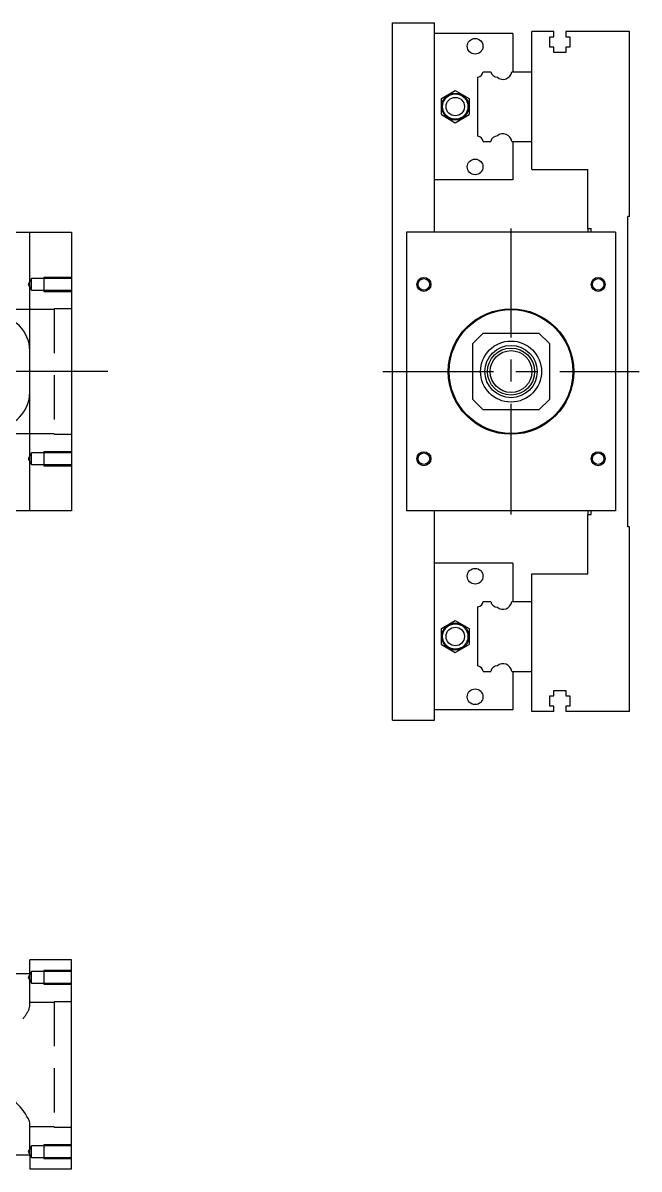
# Model space of a CAD drawing. Extents: x -20 to 1041, y -281 to 102.
# Drawn here: x 864 to 1040.9, y -228.8 to 100 of the extents above; entities that cross this region are included whole.
import ezdxf

# ---------------------------------------------------------------- set-up
doc = ezdxf.new("R2010")
doc.units = 0
doc.linetypes.add('CENTER', pattern=[50.8, 31.75, -6.35, 6.35, -6.35])
doc.linetypes.add('DASHED', pattern=[19.05, 12.7, -6.35])
doc.layers.get('0').update_dxf_attribs({"linetype": 'CONTINUOUS'})
doc.layers.add('CENTER', color=1, linetype='CENTER')

msp = doc.modelspace()

# ---------------------------------------------------------------- linework, layer by layer
at = {"color": 7, "linetype": 'CONTINUOUS'}
for p, q in [((970.13, -100), (970.13, 100)), ((970.13, 100), (982.13, 100)), ((982.13, 40), (982.13, 100)), ((1004.63, 97), (982.13, 97)), ((1004.63, 97), (1004.63, 86)), ((1010.13, 86), (1010.13, 97.5)), ((1016.43, 97.5), (1010.13, 97.5)), ((1015.28, 96), (1016.43, 96)), ((1015.28, 93), (1015.28, 96)), ((1016.43, 96), (1016.43, 97.5)), ((1019.83, 97.5), (1019.83, 96)), ((1038.13, 97.5), (1019.83, 97.5)), ((1019.83, 96), (1020.98, 96)), ((1020.98, 96), (1020.98, 93)), ((1038.13, 44.5), (1038.13, 97.5)), ((1016.43, 93), (1015.28, 93)), ((1016.43, 91.5), (1016.43, 93)), ((1019.83, 93), (1019.83, 91.5)), ((1020.98, 93), (1019.83, 93)), ((1019.83, 91.5), (1016.43, 91.5)), ((996.169608, 86), (998.290392, 86)), ((1004.311934, 86), (1010.13, 86)), ((1010.13, 66), (1010.13, 86)), ((1010.13, 66), (1010.13, 86)), ((994.63, 67.539608), (994.63, 84.460392)), ((984.130002, 78.309401), (988.130002, 80.618802)), ((988.130002, 80.618802), (992.130002, 78.309401)), ((984.130002, 73.690599), (984.130002, 78.309401)), ((992.130002, 78.309401), (992.130002, 73.690599)), ((984.130002, 73.690599), (988.130002, 71.381198)), ((988.130002, 71.381198), (992.130002, 73.690599)), ((996.169608, 66), (998.290392, 66)), ((1004.311934, 66), (1010.13, 66)), ((1004.63, 66), (1004.63, 55)), ((1010.13, 58), (1010.13, 66)), ((1010.13, 58), (1026.13, 58)), ((1026.13, 41), (1026.13, 58)), ((1004.63, 55), (982.13, 55)), ((1037.63, -44.5), (1037.63, 44.5)), ((1038.13, 44.5), (1037.63, 44.5)), ((830, 40), (866, 40)), ((866, -40), (866, 40)), ((866, 40), (878, 40)), ((878, 40), (878, -40)), ((974.13, 40), (974.13, -40)), ((1034.13, 40), (974.13, 40)), ((1026.13, 41), (1027.13, 41)), ((1026.13, 41), (1026.13, 40)), ((1027.13, 40), (1027.13, 41)), ((1034.13, 40), (1034.13, -40)), ((996.13, 11), (993.13, 8)), ((996.13, 11), (1012.13, 11)), ((1015.13, 8), (1012.13, 11)), ((993.13, -8), (993.13, 8)), ((1015.13, 8), (1015.13, -8)), ((993.13, -8), (996.13, -11)), ((1012.13, -11), (1015.13, -8)), ((1012.13, -11), (996.13, -11)), ((866, -40), (830, -40)), ((878, -40), (866, -40)), ((1034.13, -40), (974.13, -40)), ((982.13, -100), (982.13, -40)), ((1026.13, -40), (1026.13, -41)), ((1026.13, -41), (1027.13, -41)), ((1026.13, -58), (1026.13, -41)), ((1027.13, -41), (1027.13, -40)), ((1038.13, -44.5), (1037.63, -44.5)), ((1038.13, -97.5), (1038.13, -44.5)), ((1004.63, -55), (982.13, -55)), ((1004.63, -55), (1004.63, -66)), ((1010.13, -66), (1010.13, -58)), ((1010.13, -58), (1026.13, -58)), ((994.63, -84.460392), (994.63, -67.539608)), ((996.169608, -66), (998.290392, -66)), ((1004.311934, -66), (1010.13, -66)), ((1010.13, -86), (1010.13, -66)), ((1010.13, -86), (1010.13, -66)), ((984.130002, -73.690599), (988.130002, -71.381198)), ((988.130002, -71.381198), (992.130002, -73.690599)), ((984.130002, -78.309401), (984.130002, -73.690599)), ((992.130002, -73.690599), (992.130002, -78.309401)), ((984.130002, -78.309401), (988.130002, -80.618802)), ((988.130002, -80.618802), (992.130002, -78.309401)), ((996.169608, -86), (998.290392, -86)), ((1004.311934, -86), (1010.13, -86)), ((1004.63, -86), (1004.63, -97)), ((1010.13, -97.5), (1010.13, -86)), ((1016.43, -91.5), (1019.83, -91.5)), ((1016.43, -93), (1016.43, -91.5)), ((1019.83, -91.5), (1019.83, -93)), ((1015.28, -93), (1016.43, -93)), ((1015.28, -96), (1015.28, -93)), ((1019.83, -93), (1020.98, -93)), ((1020.98, -93), (1020.98, -96)), ((1004.63, -97), (982.13, -97)), ((1016.43, -97.5), (1010.13, -97.5)), ((1016.43, -96), (1015.28, -96)), ((1016.43, -97.5), (1016.43, -96)), ((1019.83, -96), (1019.83, -97.5)), ((1020.98, -96), (1019.83, -96)), ((1038.13, -97.5), (1019.83, -97.5)), ((970.13, -100), (982.13, -100)), ((866, -172.77), (866, -168.77)), ((878, -168.77), (866, -168.77)), ((878, -228.77), (878, -168.77)), ((866, -172.77), (830, -172.77)), ((866, -224.77), (830, -224.77)), ((866, -224.77), (866, -228.77)), ((878, -228.77), (866, -228.77))]:
    msp.add_line(p, q, dxfattribs=at)
at = {"color": 3, "linetype": 'DASHED'}
for p, q in [((866.5, 26.65), (865.547372, 25)), ((866.5, 23.35), (866.5, 26.65)), ((870, 26.65), (866.5, 26.65)), ((870, 26.999994), (870, 23.000006)), ((878, 26.999994), (870, 26.999994)), ((878, 26.65), (870, 26.65)), ((865.547372, 25), (866.5, 23.35)), ((866.5, 23.35), (870, 23.35)), ((870, 23.35), (878, 23.35)), ((870, 23.000006), (878, 23.000006)), ((873, 17.75), (804, 17.75)), ((873, 18), (873, -18)), ((878, 18), (873, 18)), ((804, -17.75), (873, -17.75)), ((873, -18), (878, -18)), ((870, -23.000006), (870, -26.999994)), ((878, -23.000006), (870, -23.000006)), ((866.5, -23.35), (865.547372, -25)), ((865.547372, -25), (866.5, -26.65)), ((866.5, -26.65), (866.5, -23.35)), ((870, -23.35), (866.5, -23.35)), ((878, -23.35), (870, -23.35)), ((866.5, -26.65), (870, -26.65)), ((870, -26.65), (878, -26.65)), ((870, -26.999994), (878, -26.999994)), ((866.5, -172.12), (865.547372, -173.77)), ((865.547372, -173.77), (866.5, -175.42)), ((866, -182.064836), (866, -172.77)), ((866.5, -175.42), (866.5, -172.12)), ((870, -172.12), (866.5, -172.12)), ((870, -171.770006), (870, -175.769994)), ((878, -171.770006), (870, -171.770006)), ((878, -172.12), (870, -172.12)), ((866.5, -175.42), (870, -175.42)), ((870, -175.42), (878, -175.42)), ((870, -175.769994), (878, -175.769994)), ((873, -180.77), (873, -216.77)), ((878, -180.77), (873, -180.77)), ((865.88061, -182.701352), (865.97186, -182.353354)), ((865.97186, -182.353354), (866, -182.064836)), ((873, -181.02), (866, -181.02)), ((866, -215.475164), (865.96376, -215.145044)), ((866, -224.77), (866, -215.475164)), ((866, -216.52), (873, -216.52)), ((873, -216.77), (878, -216.77)), ((866.5, -222.12), (865.547372, -223.77)), ((866.5, -225.42), (866.5, -222.12)), ((870, -222.12), (866.5, -222.12)), ((870, -221.770006), (870, -225.769994)), ((878, -221.770006), (870, -221.770006)), ((878, -222.12), (870, -222.12)), ((865.547372, -223.77), (866.5, -225.42)), ((866.5, -225.42), (870, -225.42)), ((870, -225.42), (878, -225.42)), ((870, -225.769994), (878, -225.769994))]:
    msp.add_line(p, q, dxfattribs=at)
at = {"color": 7, "linetype": 'CONTINUOUS'}
for centre, radius in [((993.830002, 93.300001), 2.25), ((988.130002, 76), 3.875), ((988.130002, 76), 3.643013), ((988.130002, 76), 2.65), ((993.830002, 58.699999), 2.25), ((979.13, 25), 1.65), ((1029.13, 25), 1.65), ((1004.13, 0), 18), ((1004.13, 0), 17.75), ((1004.13, 0), 8.75), ((1004.13, 0), 7.5), ((1004.13, 0), 6.75), ((1004.13, 0), 6), ((979.13, -25), 1.65), ((1029.13, -25), 1.65), ((993.830002, -58.699999), 2.25), ((988.130002, -76), 3.875), ((988.130002, -76), 3.643013), ((988.130002, -76), 2.65), ((993.830002, -93.300001), 2.25)]:
    msp.add_circle(centre, radius, dxfattribs=at)
at = {"color": 3, "linetype": 'CONTINUOUS'}
for centre in [(979.13, 25), (1029.13, 25), (979.13, -25), (1029.13, -25)]:
    msp.add_circle(centre, 2, dxfattribs=at)
at = {"color": 7, "linetype": 'CONTINUOUS'}
for centre, radius, start, end in [((994.13, 86.5), 2.1, 283.774147, 346.225853), ((1000.33, 86.5), 2.1, 193.774147, 266.465409), ((1001.83, 86.3), 2.5, 229.323534, 353.107897), ((994.13, 65.5), 2.1, 13.774147, 76.225853), ((1000.33, 65.5), 2.1, 93.534591, 166.225853), ((1001.83, 65.7), 2.5, 6.892103, 130.676466), ((856, 6), 10, 0, 90), ((856, -6), 10, 270, 0), ((994.13, -65.5), 2.1, 283.774147, 346.225853), ((1000.33, -65.5), 2.1, 193.774147, 266.465409), ((1001.83, -65.7), 2.5, 229.323534, 353.107897), ((994.13, -86.5), 2.1, 13.774147, 76.225853), ((1000.33, -86.5), 2.1, 93.534591, 166.225853), ((1001.83, -86.3), 2.5, 6.892103, 130.676466)]:
    msp.add_arc(centre, radius, start, end, dxfattribs=at)
at = {"color": 3, "linetype": 'DASHED'}
for centre, radius, start, end in [((856.069588, -178.605924), 10.631495, 318.58195956, 337.34281196), ((851.593646, -221.388138), 15.667687, 23.48252767, 72.19873987)]:
    msp.add_arc(centre, radius, start, end, dxfattribs=at)
at = {"layer": 'CENTER', "color": 1, "linetype": 'CENTER'}
for p, q in [((1004.13, -41), (1004.13, 41)), ((888.445, 0), (-20, 0)), ((967.38, 0), (1040.88, 0))]:
    msp.add_line(p, q, dxfattribs=at)

doc.saveas('drawing.dxf')
